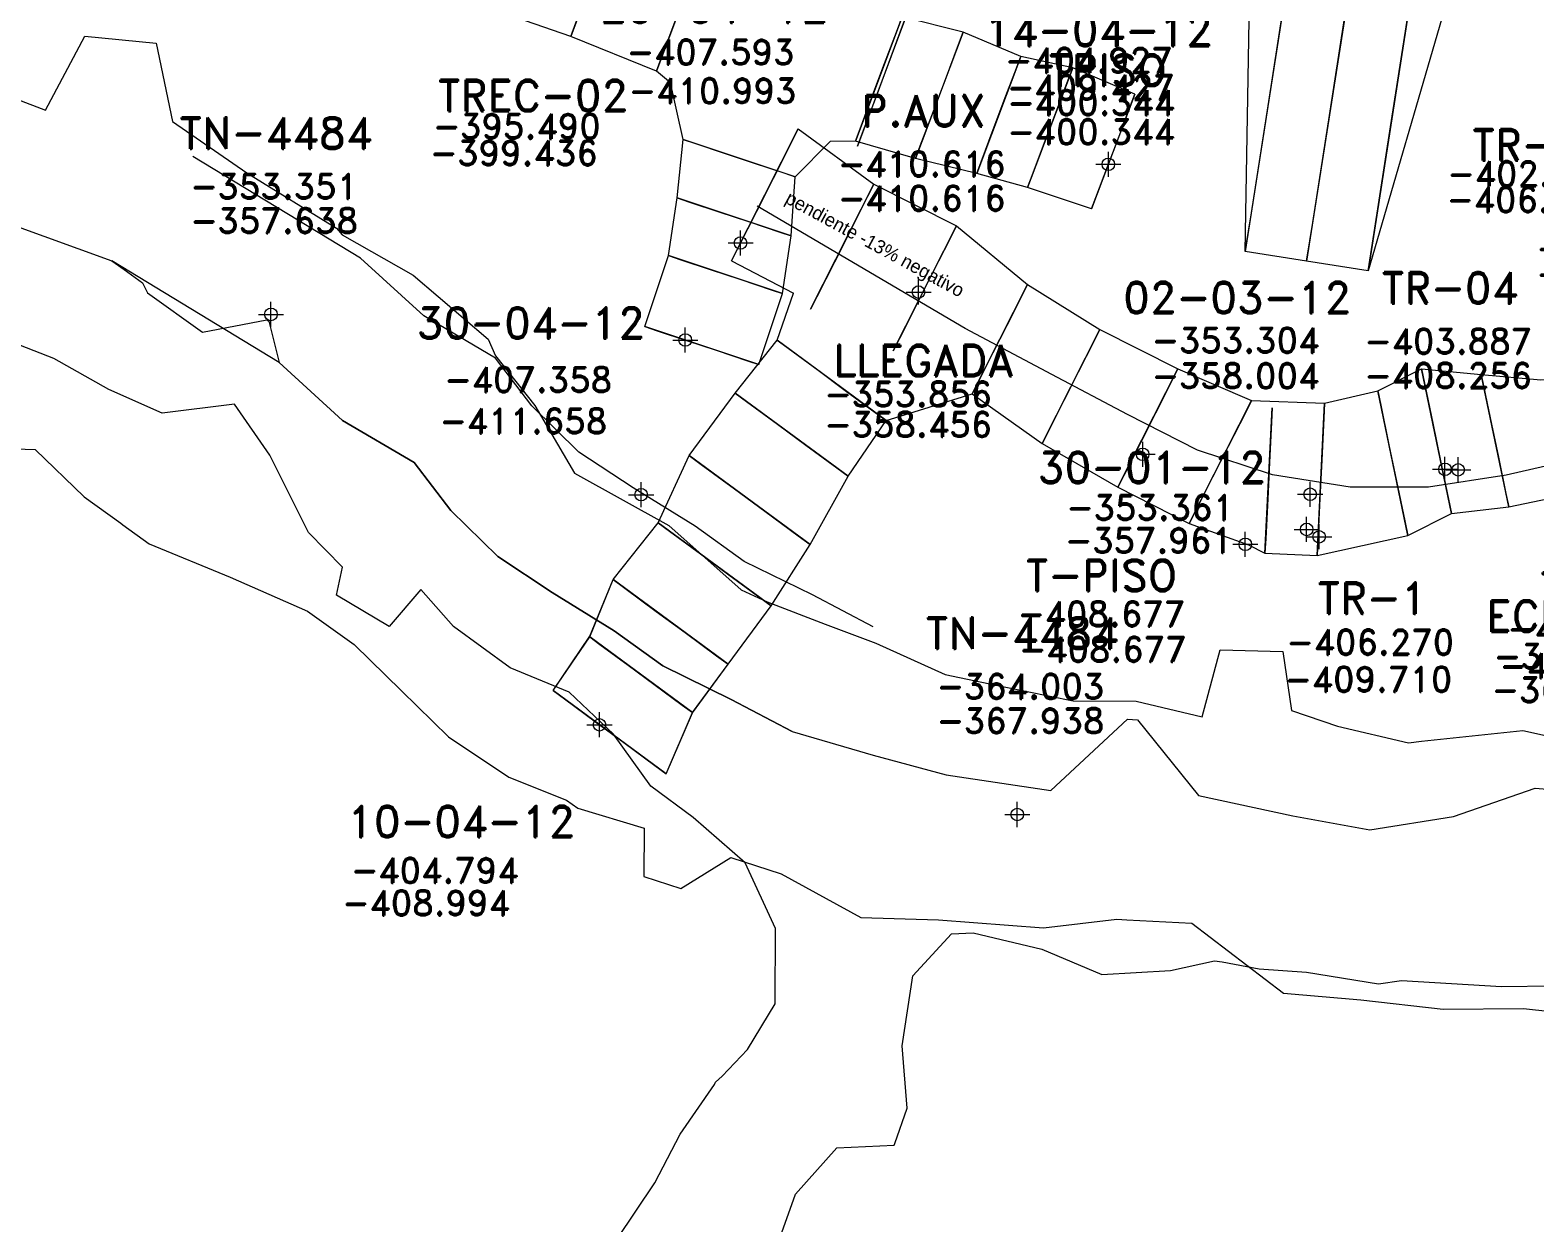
# Model space of a CAD drawing. Extents: x 0 to 99091, y -1812 to 13278.
# Drawn here: x 10179.7 to 10239.8, y 10023.1 to 10070.7 of the extents above; entities that cross this region are included whole.
import ezdxf
from ezdxf.enums import TextEntityAlignment as Align

# ---------------------------------------------------------------- set-up
doc = ezdxf.new("R2010")
doc.units = 0
doc.header["$MEASUREMENT"] = 0
doc.header["$PDMODE"] = 34
doc.header["$PDSIZE"] = 0.5
for name, color, linetype in [('abajo', 7, 'Continuous'), ('ACC-4482-82-FIC', 5, 'Continuous'), ('ACC-4482-82-SCR', 5, 'Continuous'), ('ACC-4482-82-SEC', 5, 'Continuous'), ('arriba', 7, 'Continuous'), ('F-380-8541-NW-FI3', 174, 'Continuous'), ('F-440-8185-W-SCR', 1, 'Continuous'), ('F-460-8340-EW-SCR', 5, 'Continuous'), ('POLIGONAL', 7, 'Continuous'), ('proy82- 480', 7, 'Continuous'), ('R-380-8541-480-F2', 4, 'Continuous'), ('R-380-8541-SE-SCR', 1, 'Continuous'), ('R-380-8541-SE-SEC', 1, 'Continuous'), ('sec', 7, 'Continuous')]:
    doc.layers.add(name, color=color, linetype=linetype)
doc.styles.add('ROMAND', font='ROMAND.SHX')
doc.styles.add('ROMANS', font='ROMANS.SHX', dxfattribs={"width": 2.5})

# ---------------------------------------------------------------- blocks, each defined once
blk = doc.blocks.new('F2')
at = {"lineweight": 0}
blk.add_point((0, 0), dxfattribs=at)
at = {"lineweight": 0, "style": 'ROMAND'}
for tag, height, p in [('NOMBRE', 1.25, (0.201, 6.617)), ('CIELO', 1, (0.136, 4.616)), ('PISO', 1, (0.136, 3.247))]:
    blk.add_attdef(tag, text='', height=height, dxfattribs=at).set_placement(p, align=Align.CENTER)
at = {"lineweight": 0, "style": 'ROMANS', "flags": 1}
for tag, p in [('MINA', (-0.074, -3.255)), ('LOCALIZACION', (-0.074, -4.928)), ('ESTRUCTURA', (-0.074, -6.618)), ('NIVEL', (-0.074, -8.29)), ('OBRA', (-0.074, -10.121)), ('FECHA', (-0.074, -11.793)), ('ATRAS', (-0.074, -13.483)), ('TOPOGRAFO', (2.675, -15.297))]:
    blk.add_attdef(tag, text='', height=1.25, dxfattribs=at).set_placement(p, align=Align.CENTER)

msp = doc.modelspace()

# ---------------------------------------------------------------- linework, layer by layer
at = {"layer": 'abajo', "color": 5, "linetype": 'Continuous', "lineweight": 0}
for points in [[(10210.395, 10066.746, -410.993), (10213.415, 10064.544, -410.807), (10216.707, 10062.878, -410.722), (10219.547, 10060.543, -410.544), (10222.436, 10058.744, -410.182), (10225.549, 10057.167, -409.812), (10228.486, 10055.905, -409.765), (10231.402, 10055.802, -409.019)], [(10207.73, 10061.482, -410.993), (10210.198, 10060.196, -410.985)], [(10217.334, 10056.171, -410.544), (10220.132, 10054.194, -410.182), (10223.155, 10052.439, -409.812), (10226.001, 10050.998, -409.765), (10228.361, 10050.139, -409.472)]]:
    msp.add_polyline3d(points, dxfattribs=at)
at = {"layer": 'abajo', "color": 4, "linetype": 'Continuous', "lineweight": 0, "ltscale": 5}
for points in [[(10200.609, 10044.32, -411.658), (10202.072, 10046.491, -421.407), (10203.007, 10048.753, -411.468), (10204.805, 10051.024, -411.5), (10206.04, 10053.711, -411.332), (10207.876, 10056.202, -411.152), (10209.556, 10058.313, -410.995), (10210.198, 10060.196, -410.985)], [(10205.117, 10040.997, -411.658), (10206.169, 10043.435, -421.407), (10207.596, 10045.371, -411.468), (10209.313, 10047.702, -411.5), (10210.87, 10050.151, -411.332), (10212.384, 10052.88, -411.152), (10213.903, 10055.109, -410.995), (10217.334, 10056.171, -410.544)]]:
    msp.add_polyline3d(points, dxfattribs=at)
at = {"layer": 'abajo', "color": 4, "linetype": 'Continuous', "lineweight": 0}
for points in [[(10199.956, 10017.77, -368.235), (10200.926, 10019.853, -368.281), (10203.155, 10022.406, -368.092), (10204.664, 10024.659, -368.264), (10205.676, 10026.607, -368.304), (10207.047, 10028.593, -368.458), (10207.093, 10028.682, -368.464)], [(10205.546, 10014.865, -368.235), (10206.693, 10016.855, -368.281), (10208.124, 10019.823, -368.092), (10209.544, 10022.122, -368.264), (10210.29, 10024.208, -368.304), (10211.927, 10026.057, -368.458), (10214.228, 10026.164, -366.666)]]:
    msp.add_polyline3d(points, dxfattribs=at)
at = {"layer": 'ACC-4482-82-SCR', "color": 6, "linetype": 'Continuous', "lineweight": 0, "flags": 128}
msp.add_lwpolyline([(10213.386, 10046.86), (10210.961, 10048.138), (10208.233, 10049.482), (10206.283, 10050.882), (10203.811, 10052.412), (10201.641, 10053.847), (10199.763, 10055.689), (10198.304, 10057.599), (10195.449, 10059.281), (10192.921, 10061.589), (10186.236, 10065.652)], dxfattribs=at)
at = {"layer": 'ACC-4482-82-SCR', "color": 6, "linetype": 'Continuous', "lineweight": 0, "elevation": -374.73, "flags": 128}
msp.add_lwpolyline([(10210.147, 10042.687), (10207.722, 10043.965), (10204.994, 10045.309), (10203.045, 10046.709), (10200.573, 10048.238), (10198.403, 10049.674), (10196.525, 10051.516), (10195.065, 10053.426), (10192.21, 10055.107), (10189.682, 10057.416), (10182.997, 10061.479)], dxfattribs=at)
at = {"layer": 'ACC-4482-82-SCR', "color": 6, "linetype": 'Continuous', "lineweight": 0}
for points in [[(10204.734, 10069.052, -352.685), (10201.314, 10070.435, -353.093), (10197.358, 10071.805, -352.842), (10193.997, 10073.06, -353.541), (10191.662, 10074.058, -354.062), (10191.662, 10074.058, -354.062)], [(10204.734, 10069.052, -357.785), (10201.314, 10070.435, -357.793), (10197.358, 10071.805, -357.842), (10193.997, 10073.06, -358.241), (10191.662, 10074.058, -358.262), (10191.662, 10074.058, -358.262)], [(10223.831, 10068.141, -353.304), (10221.347, 10069.186, -353.69), (10219.281, 10069.645, -353.134), (10216.982, 10070.619, -352.906), (10214.543, 10071.219, -352.577), (10212.863, 10071.853, -352.101)], [(10223.831, 10068.141, -358.004), (10221.347, 10069.186, -358.19), (10219.281, 10069.645, -358.034), (10216.982, 10070.619, -357.706), (10214.543, 10071.219, -357.677), (10212.863, 10071.853, -357.701)], [(10204.271, 10058.854, -353.361), (10205.213, 10061.691, -353.107), (10205.556, 10063.992, -353.612), (10205.805, 10066.324, -353.116), (10205.294, 10068.594, -353.547), (10204.734, 10069.052, -352.685)], [(10204.271, 10058.854, -357.961), (10205.213, 10061.691, -357.907), (10205.556, 10063.992, -357.712), (10205.805, 10066.324, -357.716), (10205.294, 10068.594, -357.747), (10204.734, 10069.052, -357.785)], [(10208.826, 10057.341, -357.961), (10209.768, 10060.177, -357.907), (10210.111, 10062.478, -357.712), (10210.265, 10064.842, -357.716), (10211.671, 10066.247, -357.743)], [(10208.826, 10057.341, -353.361), (10209.768, 10060.177, -353.107), (10210.111, 10062.478, -353.612), (10210.265, 10064.842, -353.116), (10211.671, 10066.247, -353.5)], [(10222.101, 10063.557, -353.304), (10219.546, 10064.414, -353.69), (10217.515, 10064.967, -353.134), (10215.076, 10065.567, -352.906), (10212.672, 10066.26, -352.577), (10211.671, 10066.247, -353.5)], [(10222.101, 10063.557, -358.004), (10219.546, 10064.414, -358.19), (10217.515, 10064.967, -358.034), (10215.076, 10065.567, -357.706), (10212.672, 10066.26, -357.677), (10211.671, 10066.247, -357.743)]]:
    msp.add_polyline3d(points, dxfattribs=at)
at = {"layer": 'ACC-4482-82-SEC', "linetype": 'Continuous', "lineweight": 0}
for points in [[(10203.343, 10075.869, -357.793), (10201.314, 10070.435, -357.793), (10201.314, 10070.435, -355.067), (10201.517, 10070.979, -353.685), (10202.075, 10072.473, -353.093), (10202.582, 10073.831, -353.093), (10203.14, 10075.326, -353.685), (10203.343, 10075.869, -355.067), (10203.343, 10075.869, -357.793)], [(10206.622, 10074.111, -357.785), (10204.734, 10069.052, -357.785), (10204.734, 10069.052, -354.827), (10204.923, 10069.558, -353.328), (10205.442, 10070.949, -352.685), (10205.914, 10072.214, -352.685), (10206.433, 10073.605, -353.328), (10206.622, 10074.111, -354.827), (10206.622, 10074.111, -357.785)], [(10214.543, 10071.219, -357.677), (10212.672, 10066.26, -357.677), (10212.672, 10066.26, -354.719), (10212.859, 10066.756, -353.22), (10213.373, 10068.12, -352.577), (10213.841, 10069.36, -352.577), (10214.356, 10070.723, -353.22), (10214.543, 10071.219, -354.719), (10214.543, 10071.219, -357.677)], [(10214.756, 10071.396, -357.57), (10212.763, 10066.055, -357.57), (10212.763, 10066.055, -354.38), (10212.962, 10066.589, -352.763), (10213.511, 10068.058, -352.07), (10214.009, 10069.393, -352.07), (10214.557, 10070.862, -352.763), (10214.756, 10071.396, -354.38), (10214.756, 10071.396, -357.57)], [(10216.982, 10070.619, -357.706), (10215.076, 10065.567, -357.706), (10215.076, 10065.567, -354.922), (10215.266, 10066.072, -353.511), (10215.791, 10067.462, -352.906), (10216.267, 10068.725, -352.906), (10216.792, 10070.114, -353.511), (10216.982, 10070.619, -354.922), (10216.982, 10070.619, -357.706)], [(10219.281, 10069.645, -358.034), (10217.515, 10064.967, -358.034), (10217.515, 10064.967, -355.192), (10217.692, 10065.435, -353.751), (10218.177, 10066.721, -353.134), (10218.618, 10067.891, -353.134), (10219.104, 10069.177, -353.751), (10219.281, 10069.645, -355.192), (10219.281, 10069.645, -358.034)], [(10221.347, 10069.186, -358.19), (10219.546, 10064.414, -358.19), (10219.546, 10064.414, -355.58), (10219.726, 10064.892, -354.257), (10220.221, 10066.204, -353.69), (10220.671, 10067.397, -353.69), (10221.166, 10068.709, -354.257), (10221.347, 10069.186, -355.58), (10221.347, 10069.186, -358.19)], [(10223.831, 10068.141, -358.004), (10222.101, 10063.557, -358.004), (10222.101, 10063.557, -355.278), (10222.274, 10064.015, -353.897), (10222.75, 10065.276, -353.304), (10223.183, 10066.422, -353.304), (10223.658, 10067.683, -353.897), (10223.831, 10068.141, -355.278), (10223.831, 10068.141, -358.004)], [(10210.265, 10064.842, -357.716), (10205.805, 10066.324, -357.716), (10205.805, 10066.324, -355.048), (10206.251, 10066.176, -353.696), (10207.477, 10065.768, -353.116), (10208.592, 10065.398, -353.116), (10209.819, 10064.99, -353.696), (10210.265, 10064.842, -355.048), (10210.265, 10064.842, -357.716)], [(10210.111, 10062.478, -357.712), (10205.556, 10063.992, -357.712), (10205.556, 10063.992, -355.334), (10206.012, 10063.84, -354.128), (10207.265, 10063.424, -353.612), (10208.403, 10063.046, -353.612), (10209.656, 10062.629, -354.128), (10210.111, 10062.478, -355.334), (10210.111, 10062.478, -357.712)], [(10209.768, 10060.177, -357.907), (10205.213, 10061.691, -357.907), (10205.213, 10061.691, -355.123), (10205.669, 10061.539, -353.711), (10206.921, 10061.123, -353.107), (10208.06, 10060.745, -353.107), (10209.313, 10060.329, -353.711), (10209.768, 10060.177, -355.123), (10209.768, 10060.177, -357.907)], [(10208.826, 10057.341, -357.961), (10204.271, 10058.854, -357.961), (10204.271, 10058.854, -355.293), (10204.726, 10058.703, -353.941), (10205.979, 10058.287, -353.361), (10207.118, 10057.908, -353.361), (10208.37, 10057.492, -353.941), (10208.826, 10057.341, -355.293), (10208.826, 10057.341, -357.961)]]:
    msp.add_polyline3d(points, dxfattribs=at)
at = {"layer": 'arriba', "color": 5, "linetype": 'Continuous', "lineweight": 0}
for points in [[(10210.395, 10066.746, -407.593), (10213.415, 10064.544, -406.907), (10216.707, 10062.878, -407.222), (10219.547, 10060.543, -407.244), (10222.436, 10058.744, -406.182), (10225.549, 10057.167, -405.212), (10228.486, 10055.905, -405.665), (10231.402, 10055.802, -404.619)], [(10207.73, 10061.482, -407.593), (10210.198, 10060.196, -406.585)], [(10231.402, 10055.802, -404.619), (10233.521, 10056.295, -403.926), (10235.27, 10057.168, -403.926), (10237.652, 10056.947, -403.084), (10240.034, 10056.725, -402.442), (10242.16, 10056.757, -402.421), (10244.221, 10057.593, -402.189), (10246.477, 10058.469, -401.837), (10248.542, 10058.795, -401.816), (10251.621, 10059.127, -401.99), (10253.488, 10059.922, -402.879), (10254.072, 10060.043, -402.816)], [(10231.402, 10055.802, -409.019), (10233.521, 10056.295, -408.826), (10235.27, 10057.168, -408.426), (10237.652, 10056.947, -408.284), (10240.034, 10056.725, -408.042), (10242.16, 10056.757, -407.721), (10244.221, 10057.593, -407.089), (10246.477, 10058.469, -406.637), (10248.542, 10058.795, -406.316), (10251.621, 10059.127, -406.19), (10253.488, 10059.922, -406.279), (10254.072, 10060.043, -406.216)], [(10217.334, 10056.171, -407.244), (10220.132, 10054.194, -406.182), (10223.155, 10052.439, -405.212), (10226.001, 10050.998, -405.665), (10228.361, 10050.139, -405.472)], [(10231.103, 10049.709, -404.619), (10234.719, 10050.518, -403.926), (10236.467, 10051.391, -403.926), (10238.748, 10051.659, -403.084), (10240.987, 10052.123, -402.442), (10243.154, 10051.959, -402.421), (10245.418, 10051.816, -402.189), (10247.694, 10052.594, -401.837), (10249.658, 10053.409, -401.816), (10252.758, 10053.643, -401.99), (10255.091, 10052.187, -402.879), (10255.675, 10052.308, -402.816)], [(10231.103, 10049.709, -409.019), (10234.719, 10050.518, -408.826), (10236.467, 10051.391, -408.426), (10238.748, 10051.659, -408.284), (10240.987, 10052.123, -408.042), (10243.154, 10051.959, -407.721), (10245.418, 10051.816, -407.089), (10247.694, 10052.594, -406.637), (10249.658, 10053.409, -406.316), (10252.758, 10053.643, -406.19), (10255.091, 10052.187, -406.279), (10255.675, 10052.308, -406.216)]]:
    msp.add_polyline3d(points, dxfattribs=at)
at = {"layer": 'arriba', "color": 4, "linetype": 'Continuous', "lineweight": 0, "ltscale": 5}
for points in [[(10200.609, 10044.32, -407.358), (10202.069, 10046.468, -407.307), (10203.007, 10048.753, -407.368), (10204.805, 10051.024, -406.2), (10206.04, 10053.711, -406.432), (10207.876, 10056.202, -406.252), (10209.556, 10058.313, -406.695), (10210.198, 10060.196, -406.585)], [(10205.117, 10040.997, -407.358), (10206.174, 10043.443, -407.307), (10207.596, 10045.371, -407.368), (10209.313, 10047.702, -406.2), (10210.87, 10050.151, -406.432), (10212.384, 10052.88, -406.252), (10213.903, 10055.109, -406.695), (10217.334, 10056.171, -407.244)]]:
    msp.add_polyline3d(points, dxfattribs=at)
at = {"layer": 'arriba', "color": 2, "linetype": 'Continuous', "lineweight": 0}
for points in [[(10228.361, 10050.139, -405.472), (10229.022, 10049.812, -404.784), (10231.103, 10049.709, -404.619)], [(10228.361, 10050.139, -409.472), (10229.022, 10049.812, -409.084), (10231.103, 10049.709, -409.019)]]:
    msp.add_polyline3d(points, dxfattribs=at)
at = {"layer": 'arriba', "color": 4, "linetype": 'Continuous', "lineweight": 0}
for points in [[(10199.956, 10017.77, -364.035), (10200.926, 10019.853, -364.481), (10203.155, 10022.406, -364.492), (10204.664, 10024.659, -364.264), (10205.676, 10026.607, -364.404), (10207.047, 10028.593, -364.558), (10207.093, 10028.682, -364.564)], [(10205.546, 10014.865, -364.035), (10206.693, 10016.855, -364.481), (10208.124, 10019.823, -364.492), (10209.544, 10022.122, -364.264), (10210.29, 10024.208, -364.404), (10211.927, 10026.057, -364.558), (10214.228, 10026.164, -362.566)]]:
    msp.add_polyline3d(points, dxfattribs=at)
at = {"layer": 'F-440-8185-W-SCR', "color": 1, "linetype": 'Continuous', "lineweight": 0}
for points in [[(10177.246, 10068.677, -362.606), (10180.345, 10067.493, -362.431), (10181.914, 10070.448, -362.534), (10184.773, 10070.174, -362.536), (10185.426, 10067.045, -362.265), (10188.387, 10064.996, -362.292), (10191.959, 10062.786, -362.724), (10192.19, 10062.516, -362.427), (10195.03, 10060.903, -362.651), (10198.023, 10058.355, -362.281), (10198.307, 10057.692, -362.086), (10199.881, 10055.711, -362.604), (10201.462, 10053.009, -362.225), (10205.228, 10050.912, -362.158), (10208.119, 10048.347, -363.635)], [(10177.246, 10068.677, -366.606), (10180.345, 10067.493, -366.631), (10181.914, 10070.448, -366.634), (10184.773, 10070.174, -366.636), (10185.426, 10067.045, -366.765), (10188.387, 10064.996, -366.792), (10191.959, 10062.786, -366.824), (10192.19, 10062.516, -366.827), (10195.03, 10060.903, -366.751), (10198.023, 10058.355, -366.781), (10198.307, 10057.692, -366.686), (10199.881, 10055.711, -366.804), (10201.462, 10053.009, -366.725), (10205.228, 10050.912, -366.758), (10208.119, 10048.347, -368.135)], [(10206.203, 10039.249, -362.291), (10204.515, 10040.502, -362.077), (10203.024, 10042.587, -362.06), (10201.254, 10044.256, -362.244), (10198.9, 10045.234, -362.527), (10196.631, 10046.878, -362.308), (10195.332, 10048.351, -362.695), (10194.066, 10046.875, -362.384), (10191.968, 10048.128, -362.178), (10192.2, 10049.249, -362.373), (10190.846, 10050.639, -362.46), (10189.302, 10053.723, -362.54), (10187.894, 10055.752, -362.424), (10185.008, 10055.4, -362.409), (10182.876, 10056.349, -362.393), (10180.688, 10057.576, -362.476), (10179.359, 10058.107, -362.567), (10177.919, 10058.833, -362.856), (10176.258, 10059.947, -362.642), (10175.094, 10060.367, -362.534), (10175.094, 10060.367, -362.534)], [(10206.203, 10039.249, -366.591), (10204.515, 10040.502, -366.677), (10203.024, 10042.587, -366.56), (10201.254, 10044.256, -366.544), (10198.9, 10045.234, -366.727), (10196.631, 10046.878, -366.808), (10195.332, 10048.351, -366.395), (10194.066, 10046.875, -366.484), (10191.968, 10048.128, -366.478), (10192.2, 10049.249, -366.573), (10190.846, 10050.639, -366.56), (10189.302, 10053.723, -366.54), (10187.894, 10055.752, -366.524), (10185.008, 10055.4, -366.609), (10182.876, 10056.349, -366.793), (10180.688, 10057.576, -366.776), (10179.359, 10058.107, -366.767), (10177.919, 10058.833, -366.756), (10176.258, 10059.947, -366.642), (10175.094, 10060.367, -366.634), (10175.094, 10060.367, -366.634)], [(10208.097, 10048.355, -363.636), (10208.119, 10048.347, -363.635)], [(10208.097, 10048.355, -368.136), (10208.119, 10048.347, -368.135)], [(10208.119, 10048.347, -363.635), (10209.159, 10047.871, -363.782), (10211.465, 10046.976, -363.596), (10213.486, 10046.218, -363.409), (10216.252, 10044.963, -364.026), (10218.608, 10044.466, -364.04), (10221.361, 10043.918, -364.056), (10223.879, 10043.904, -364.271), (10226.52, 10043.27, -364.087), (10227.227, 10045.943, -363.797), (10229.734, 10045.875, -363.799), (10230.08, 10043.528, -364.208), (10231.915, 10042.894, -364.319), (10234.755, 10042.235, -364.136), (10235.263, 10042.305, -363.591)], [(10208.119, 10048.347, -368.135), (10209.159, 10047.871, -368.382), (10211.465, 10046.976, -368.296), (10213.486, 10046.218, -368.409), (10216.252, 10044.963, -368.626), (10218.608, 10044.466, -368.64), (10221.361, 10043.918, -368.656), (10223.879, 10043.904, -368.671), (10226.52, 10043.27, -368.687), (10227.227, 10045.943, -368.697), (10229.734, 10045.875, -368.699), (10230.08, 10043.528, -368.508), (10231.915, 10042.894, -368.419), (10234.755, 10042.235, -368.436), (10235.263, 10042.305, -368.391)], [(10235.263, 10042.305, -363.591), (10239.31, 10042.725, -363.518), (10243.343, 10041.835, -364.246), (10247.415, 10041.343, -364.374), (10250.434, 10040.35, -363.995), (10253.78, 10039.627, -364.518), (10257.482, 10039.472, -365.043), (10259.264, 10039.2, -365.055), (10259.563, 10039.172, -365.057), (10261.075, 10039.227, -364.967), (10262.844, 10039.861, -364.379), (10265.778, 10040.081, -364.298), (10267.141, 10040.337, -364.434)], [(10235.263, 10042.305, -368.391), (10239.31, 10042.725, -368.418), (10243.343, 10041.835, -368.546), (10247.415, 10041.343, -368.574), (10250.434, 10040.35, -368.595), (10253.78, 10039.627, -368.618), (10257.482, 10039.472, -368.543), (10259.264, 10039.2, -368.655), (10259.563, 10039.172, -368.657), (10261.075, 10039.227, -368.667), (10262.844, 10039.861, -368.779), (10265.778, 10040.081, -368.798), (10267.141, 10040.337, -368.834)], [(10207.093, 10028.682, -364.564), (10207.357, 10028.927, -362.574), (10208.364, 10029.991, -362.824), (10209.47, 10031.811, -363.253), (10209.49, 10034.821, -363.233), (10208.28, 10037.448, -363.243), (10206.203, 10039.249, -362.291)], [(10207.093, 10028.682, -366.666), (10207.358, 10028.928, -366.674), (10208.363, 10029.991, -366.924), (10209.47, 10031.811, -367.153), (10209.49, 10034.821, -367.733), (10208.28, 10037.448, -367.943), (10206.203, 10039.249, -366.591)], [(10214.228, 10026.164, -362.566), (10214.251, 10026.233, -362.574), (10214.738, 10027.644, -362.824), (10214.538, 10030.134, -363.253), (10214.973, 10032.93, -363.233), (10216.505, 10034.613, -363.243), (10217.373, 10034.643, -364.04)], [(10214.228, 10026.164, -366.666), (10214.251, 10026.233, -366.674), (10214.738, 10027.644, -366.924), (10214.538, 10030.134, -367.153), (10214.973, 10032.93, -367.733), (10216.505, 10034.613, -367.943), (10217.373, 10034.643, -368.64)], [(10217.373, 10034.643, -364.04), (10220.114, 10033.996, -364.056), (10222.507, 10032.99, -364.271), (10225.248, 10033.149, -364.087), (10227.01, 10033.533, -363.797), (10227.308, 10033.495, -363.799), (10228.783, 10033.209, -364.208), (10230.681, 10033.071, -364.319), (10233.546, 10032.611, -364.136), (10234.466, 10032.738, -363.591)], [(10217.373, 10034.643, -368.64), (10220.114, 10033.996, -368.656), (10222.507, 10032.99, -368.671), (10225.248, 10033.149, -368.687), (10227.01, 10033.533, -368.697), (10227.308, 10033.495, -368.699), (10228.783, 10033.209, -368.508), (10230.681, 10033.071, -368.419), (10233.546, 10032.611, -368.436), (10234.466, 10032.738, -368.391)], [(10234.466, 10032.738, -363.591), (10238.46, 10032.506, -363.518), (10242.579, 10032.564, -364.246), (10246.698, 10032.622, -364.374), (10249.812, 10032.664, -363.995), (10252.893, 10028.695, -364.518), (10256.639, 10029.085, -365.043), (10258.233, 10026.544, -365.055), (10258.532, 10026.519, -365.057), (10260.234, 10028.886, -364.967), (10261.962, 10029.143, -364.379), (10264.993, 10030.597, -364.298), (10266.893, 10032.121, -364.37)], [(10234.466, 10032.738, -368.391), (10238.46, 10032.506, -368.418), (10242.579, 10032.564, -368.546), (10246.698, 10032.622, -368.574), (10249.812, 10032.664, -368.595), (10252.893, 10028.695, -368.618), (10256.639, 10029.085, -368.543), (10258.233, 10026.544, -368.655), (10258.532, 10026.519, -368.657), (10260.234, 10028.886, -368.667), (10261.962, 10029.143, -368.779), (10264.993, 10030.597, -368.798), (10266.893, 10032.121, -368.77)]]:
    msp.add_polyline3d(points, dxfattribs=at)
at = {"layer": 'F-460-8340-EW-SCR', "linetype": 'Continuous', "lineweight": 0}
for points in [[(10174.134, 10065.133, -379.142), (10176.127, 10062.456, -379.147), (10178.932, 10062.961, -379.148), (10182.997, 10061.479, -379.139)], [(10174.134, 10065.133, -374.084), (10176.127, 10062.457, -374.147), (10178.931, 10062.961, -374.148), (10182.997, 10061.479, -374.139)], [(10182.997, 10061.479, -374.139), (10183.485, 10061.129, -374.133), (10184.216, 10060.603, -374.325), (10184.424, 10060.208, -374.421), (10186.617, 10058.633, -374.596), (10189.187, 10059.126, -374.68), (10189.268, 10059.067, -374.679), (10189.682, 10057.416, -374.867), (10192.21, 10055.107, -374.835), (10195.065, 10053.426, -374.405), (10196.525, 10051.516, -374.484), (10198.403, 10049.674, -374.36), (10200.573, 10048.238, -374.236), (10203.045, 10046.709, -374.909), (10204.994, 10045.309, -374.187), (10207.722, 10043.965, -374.737)], [(10182.997, 10061.479, -379.139), (10183.485, 10061.129, -379.133), (10184.216, 10060.603, -379.125), (10184.424, 10060.208, -379.121), (10186.617, 10058.633, -379.096), (10189.187, 10059.126, -379.18), (10189.268, 10059.067, -379.179), (10189.682, 10057.416, -379.167), (10192.21, 10055.107, -379.135), (10195.065, 10053.426, -379.105), (10196.525, 10051.516, -379.084), (10198.403, 10049.674, -379.06), (10200.573, 10048.238, -379.036), (10203.045, 10046.709, -379.109), (10204.994, 10045.309, -379.087), (10207.722, 10043.965, -379.059)], [(10139.959, 10058.121, -379.142), (10144.211, 10057.871, -379.317), (10147.31, 10057.738, -379.141), (10150.341, 10056.708, -379.064), (10151.602, 10054.808, -379.075), (10153.82, 10053.638, -378.993), (10154.119, 10053.616, -378.995), (10154.439, 10055.196, -379.297), (10157.423, 10054.871, -379.02), (10159.509, 10054.614, -379.036), (10162.608, 10054.481, -378.96), (10163.697, 10054.299, -378.977), (10164.824, 10054.615, -378.968), (10167.938, 10054.681, -379.001), (10171.166, 10054.94, -379.125), (10172.686, 10053.822, -379.137), (10173.983, 10053.725, -379.147), (10176.743, 10054.059, -379.148), (10179.932, 10053.954, -379.121)], [(10139.959, 10058.121, -374.142), (10144.211, 10057.871, -374.117), (10147.31, 10057.738, -374.041), (10150.341, 10056.708, -374.264), (10151.602, 10054.808, -374.775), (10153.82, 10053.638, -375.093), (10154.119, 10053.616, -375.095), (10154.439, 10055.196, -375.397), (10157.423, 10054.871, -375.02), (10159.509, 10054.614, -374.936), (10162.608, 10054.481, -375.46), (10163.697, 10054.299, -374.777), (10164.824, 10054.615, -374.768), (10167.938, 10054.681, -374.801), (10171.166, 10054.94, -374.025), (10172.686, 10053.822, -374.037), (10173.983, 10053.725, -374.147), (10176.743, 10054.059, -374.148), (10179.932, 10053.954, -374.421)], [(10179.932, 10053.954, -379.121), (10179.932, 10053.954, -379.121), (10181.891, 10052.054, -379.096), (10183.353, 10051.004, -379.18), (10183.434, 10050.945, -379.179), (10184.49, 10050.187, -379.167), (10187.718, 10048.853, -379.135), (10190.806, 10047.497, -379.105), (10192.674, 10046.155, -379.084), (10194.553, 10044.313, -379.06), (10196.431, 10042.472, -379.036), (10198.844, 10040.861, -379.109), (10201.144, 10039.948, -379.087), (10201.591, 10039.625, -379)], [(10179.932, 10053.954, -374.421), (10179.932, 10053.954, -374.421), (10181.891, 10052.054, -374.596), (10183.353, 10051.004, -374.68), (10183.434, 10050.945, -374.679), (10184.49, 10050.187, -374.867), (10187.718, 10048.853, -374.835), (10190.806, 10047.497, -374.405), (10192.674, 10046.155, -374.484), (10194.553, 10044.313, -374.36), (10196.431, 10042.472, -374.236), (10198.844, 10040.861, -374.909), (10201.144, 10039.948, -374.187), (10201.591, 10039.625, -374.1)], [(10207.722, 10043.965, -374.737), (10207.722, 10043.965, -374.737), (10210.147, 10042.687, -374.73), (10213.385, 10041.739, -374.441)], [(10207.722, 10043.965, -379.059), (10207.722, 10043.965, -379.059), (10210.147, 10042.687, -378.73), (10213.385, 10041.739, -379.141)], [(10213.385, 10041.739, -374.441), (10216.301, 10040.958, -374.302), (10220.474, 10040.337, -374.202), (10223.528, 10043.18, -374.501), (10223.928, 10043.159, -374.501), (10226.371, 10040.126, -374.501), (10230.134, 10039.326, -374.8), (10233.209, 10038.763, -374.6), (10236.541, 10039.288, -375), (10239.805, 10040.418, -375.199), (10243.195, 10040.139, -375.799), (10246.501, 10040.164, -375.598), (10249.802, 10040.09, -375.598), (10251.894, 10039.88, -375.798)], [(10213.385, 10041.739, -379.141), (10216.301, 10040.958, -379.202), (10220.474, 10040.337, -379.302), (10223.528, 10043.18, -379.401), (10223.928, 10043.159, -379.501), (10226.371, 10040.126, -379.401), (10230.134, 10039.326, -379.5), (10233.209, 10038.763, -379.5), (10236.541, 10039.288, -379.4), (10239.805, 10040.418, -379.499), (10243.195, 10040.139, -379.499), (10246.501, 10040.164, -379.598), (10249.802, 10040.09, -379.598), (10251.894, 10039.88, -379.598)], [(10201.591, 10039.625, -374.1), (10201.591, 10039.625, -374.1), (10204.238, 10038.823, -374.21), (10204.231, 10036.891, -374.512)], [(10201.591, 10039.625, -379), (10201.591, 10039.625, -379), (10204.238, 10038.823, -379.11), (10204.232, 10036.891, -379.028)], [(10204.231, 10036.891, -374.512), (10205.707, 10036.423, -374.617), (10205.707, 10036.423, -374.617), (10207.702, 10037.65, -374.423), (10209.716, 10037.003, -374.73), (10212.893, 10035.258, -374.441)], [(10204.232, 10036.891, -379.028), (10205.707, 10036.423, -379.017), (10205.707, 10036.423, -379.017), (10207.702, 10037.65, -379.223), (10209.716, 10037.003, -378.73), (10212.893, 10035.258, -379.141)], [(10212.893, 10035.258, -374.441), (10215.995, 10035.166, -374.302), (10220.184, 10034.844, -374.202), (10223.106, 10035.191, -374.501), (10223.506, 10035.17, -374.501), (10226.102, 10035.033, -374.501), (10229.76, 10032.236, -374.8), (10232.85, 10031.973, -374.6), (10236.135, 10031.599, -375), (10239.341, 10031.63, -375.199), (10242.726, 10031.251, -375.799), (10245.974, 10030.178, -375.598), (10249.196, 10028.606, -375.598), (10251.309, 10028.795, -375.798)], [(10212.893, 10035.258, -379.141), (10215.995, 10035.166, -379.202), (10220.184, 10034.844, -379.302), (10223.106, 10035.191, -379.401), (10223.506, 10035.17, -379.501), (10226.102, 10035.033, -379.401), (10229.76, 10032.236, -379.5), (10232.85, 10031.973, -379.5), (10236.135, 10031.599, -379.4), (10239.341, 10031.63, -379.499), (10242.726, 10031.251, -379.499), (10245.974, 10030.178, -379.598), (10249.196, 10028.606, -379.598), (10251.309, 10028.795, -379.598)]]:
    msp.add_polyline3d(points, dxfattribs=at)
at = {"layer": 'proy82- 480', "color": 1, "linetype": 'Continuous', "lineweight": 0, "elevation": -402.502, "flags": 128}
msp.add_lwpolyline([(10254.969, 10056.931), (10249.07, 10055.3), (10238.65, 10052.92), (10235.55, 10052.44), (10232.42, 10052.44), (10229.32, 10052.94), (10226.33, 10053.92), (10223.54, 10055.35), (10220.51, 10056.94), (10217.06, 10058.78), (10208.755, 10063.662)], dxfattribs=at)
at = {"layer": 'R-380-8541-SE-SCR', "color": 1, "linetype": 'Continuous', "lineweight": 0}
for points in [[(10237.941, 10071.21, -397.873), (10236.156, 10071.44, -398.303), (10233.134, 10061.083, -398.021), (10230.684, 10061.465, -397.597), (10228.235, 10061.848, -397.172), (10228.417, 10072.649, -397.177), (10226.071, 10072.408, -396.879), (10224.761, 10073.017, -396.597), (10224.467, 10073.063, -396.558), (10222.492, 10073.271, -396.498), (10220.491, 10073.996, -395.973)], [(10237.941, 10071.21, -402.873), (10236.156, 10071.44, -402.703), (10233.134, 10061.083, -402.421), (10230.684, 10061.465, -402.197), (10228.235, 10061.848, -401.872), (10228.417, 10072.649, -401.677), (10226.071, 10072.408, -401.479), (10224.761, 10073.017, -401.297), (10224.467, 10073.063, -401.258), (10222.492, 10073.271, -401.098), (10220.491, 10073.996, -400.473)]]:
    msp.add_polyline3d(points, dxfattribs=at)
at = {"layer": 'R-380-8541-SE-SEC', "color": 1, "linetype": 'Continuous', "lineweight": 0}
for points in [[(10230.658, 10077.36, -401.872), (10228.235, 10061.848, -401.872), (10228.235, 10061.848, -399.146), (10228.477, 10063.399, -397.764), (10229.144, 10067.665, -397.172), (10229.749, 10071.543, -397.172), (10230.415, 10075.809, -397.764), (10230.658, 10077.36, -399.146), (10230.658, 10077.36, -401.872)], [(10233.107, 10076.977, -402.197), (10230.684, 10061.465, -402.197), (10230.684, 10061.465, -399.529), (10230.927, 10063.016, -398.176), (10231.593, 10067.282, -397.597), (10232.198, 10071.16, -397.597), (10232.864, 10075.426, -398.176), (10233.107, 10076.977, -399.529), (10233.107, 10076.977, -402.197)], [(10235.525, 10076.397, -402.421), (10233.134, 10061.083, -402.421), (10233.134, 10061.083, -399.869), (10233.373, 10062.614, -398.576), (10234.03, 10066.826, -398.021), (10234.628, 10070.654, -398.021), (10235.286, 10074.866, -398.576), (10235.525, 10076.397, -399.869), (10235.525, 10076.397, -402.421)], [(10207.73, 10061.482, -410.993), (10210.395, 10066.746, -410.993), (10210.395, 10066.746, -409.021), (10210.129, 10066.22, -408.021), (10209.396, 10064.772, -407.593), (10208.73, 10063.456, -407.593), (10207.997, 10062.009, -408.021), (10207.73, 10061.482, -409.021), (10207.73, 10061.482, -410.993)], [(10210.886, 10059.548, -410.807), (10213.415, 10064.544, -410.807), (10213.415, 10064.544, -408.545), (10213.162, 10064.045, -407.398), (10212.467, 10062.671, -406.907), (10211.834, 10061.422, -406.907), (10211.139, 10060.048, -407.398), (10210.886, 10059.548, -408.545), (10210.886, 10059.548, -410.807)], [(10214.177, 10057.882, -410.722), (10216.707, 10062.878, -410.722), (10216.707, 10062.878, -408.692), (10216.454, 10062.378, -407.663), (10215.758, 10061.004, -407.222), (10215.125, 10059.755, -407.222), (10214.43, 10058.381, -407.663), (10214.177, 10057.882, -408.692), (10214.177, 10057.882, -410.722)], [(10217.334, 10056.171, -410.544), (10219.547, 10060.543, -410.544), (10219.547, 10060.543, -408.63), (10219.326, 10060.106, -407.66), (10218.717, 10058.903, -407.244), (10218.164, 10057.811, -407.244), (10217.555, 10056.608, -407.66), (10217.334, 10056.171, -408.63), (10217.334, 10056.171, -410.544)], [(10220.132, 10054.194, -410.182), (10222.436, 10058.744, -410.182), (10222.436, 10058.744, -407.862), (10222.206, 10058.289, -406.686), (10221.572, 10057.038, -406.182), (10220.996, 10055.9, -406.182), (10220.363, 10054.649, -406.686), (10220.132, 10054.194, -407.862), (10220.132, 10054.194, -410.182)], [(10223.155, 10052.439, -409.812), (10225.549, 10057.167, -409.812), (10225.549, 10057.167, -407.144), (10225.31, 10056.695, -405.791), (10224.651, 10055.394, -405.212), (10224.053, 10054.212, -405.212), (10223.394, 10052.912, -405.791), (10223.155, 10052.439, -407.144), (10223.155, 10052.439, -409.812)], [(10236.467, 10051.391, -408.426), (10235.27, 10057.168, -408.426), (10235.27, 10057.168, -405.816), (10235.39, 10056.59, -404.493), (10235.719, 10055.001, -403.926), (10236.018, 10053.557, -403.926), (10236.348, 10051.968, -404.493), (10236.467, 10051.391, -405.816), (10236.467, 10051.391, -408.426)], [(10238.748, 10051.659, -408.284), (10237.652, 10056.947, -408.284), (10237.652, 10056.947, -405.268), (10237.761, 10056.418, -403.739), (10238.063, 10054.964, -403.084), (10238.337, 10053.642, -403.084), (10238.638, 10052.188, -403.739), (10238.748, 10051.659, -405.268), (10238.748, 10051.659, -408.284)], [(10234.719, 10050.518, -408.826), (10233.521, 10056.295, -408.826), (10233.521, 10056.295, -405.984), (10233.641, 10055.717, -404.543), (10233.97, 10054.128, -403.926), (10234.27, 10052.684, -403.926), (10234.599, 10051.095, -404.543), (10234.719, 10050.518, -405.984), (10234.719, 10050.518, -408.826)], [(10226.001, 10050.998, -409.765), (10228.486, 10055.905, -409.765), (10228.486, 10055.905, -407.387), (10228.238, 10055.414, -406.181), (10227.554, 10054.065, -405.665), (10226.933, 10052.838, -405.665), (10226.25, 10051.488, -406.181), (10226.001, 10050.998, -407.387), (10226.001, 10050.998, -409.765)], [(10229.022, 10049.812, -409.084), (10229.307, 10055.605, -409.084), (10229.307, 10055.605, -406.59), (10229.278, 10055.025, -405.325), (10229.2, 10053.432, -404.784), (10229.129, 10051.984, -404.784), (10229.051, 10050.391, -405.325), (10229.022, 10049.812, -406.59), (10229.022, 10049.812, -409.084)], [(10231.103, 10049.709, -409.019), (10231.402, 10055.802, -409.019), (10231.402, 10055.802, -406.467), (10231.372, 10055.193, -405.173), (10231.29, 10053.517, -404.619), (10231.215, 10051.994, -404.619), (10231.133, 10050.319, -405.173), (10231.103, 10049.709, -406.467), (10231.103, 10049.709, -409.019)]]:
    msp.add_polyline3d(points, dxfattribs=at)
at = {"layer": 'sec', "color": 4, "linetype": 'Continuous', "lineweight": 0, "ltscale": 5}
for points in [[(10213.903, 10055.109, -410.995), (10209.556, 10058.313, -410.995), (10209.556, 10058.313, -408.501), (10209.99, 10057.992, -407.237), (10211.186, 10057.111, -406.695), (10212.272, 10056.31, -406.695), (10213.468, 10055.429, -407.237), (10213.903, 10055.109, -408.501), (10213.903, 10055.109, -410.995)], [(10212.384, 10052.88, -411.152), (10207.876, 10056.202, -411.152), (10207.876, 10056.202, -408.31), (10208.327, 10055.87, -406.869), (10209.566, 10054.956, -406.252), (10210.693, 10054.126, -406.252), (10211.933, 10053.212, -406.869), (10212.384, 10052.88, -408.31), (10212.384, 10052.88, -411.152)], [(10210.87, 10050.151, -411.332), (10206.04, 10053.711, -411.332), (10206.04, 10053.711, -408.49), (10206.523, 10053.355, -407.049), (10207.851, 10052.376, -406.432), (10209.059, 10051.486, -406.432), (10210.387, 10050.507, -407.049), (10210.87, 10050.151, -408.49), (10210.87, 10050.151, -411.332)], [(10209.313, 10047.702, -411.5), (10204.805, 10051.024, -411.5), (10204.805, 10051.024, -408.426), (10205.256, 10050.692, -406.868), (10206.496, 10049.778, -406.2), (10207.623, 10048.948, -406.2), (10208.862, 10048.034, -406.868), (10209.313, 10047.702, -408.426), (10209.313, 10047.702, -411.5)], [(10207.596, 10045.371, -411.468), (10203.007, 10048.753, -411.468), (10203.007, 10048.753, -409.09), (10203.466, 10048.415, -407.885), (10204.728, 10047.485, -407.368), (10205.875, 10046.64, -407.368), (10207.137, 10045.71, -407.885), (10207.596, 10045.371, -409.09), (10207.596, 10045.371, -411.468)], [(10206.174, 10043.443, -421.407), (10202.069, 10046.468, -421.407), (10202.069, 10046.468, -413.229), (10202.479, 10046.166, -409.084), (10203.608, 10045.334, -407.307), (10204.635, 10044.577, -407.307), (10205.764, 10043.745, -409.084), (10206.174, 10043.443, -413.229), (10206.174, 10043.443, -421.407)], [(10205.117, 10040.997, -411.658), (10200.609, 10044.32, -411.658), (10200.609, 10044.32, -409.164), (10201.06, 10043.987, -407.9), (10202.3, 10043.074, -407.358), (10203.427, 10042.243, -407.358), (10204.666, 10041.329, -407.9), (10205.117, 10040.997, -409.164), (10205.117, 10040.997, -411.658)]]:
    msp.add_polyline3d(points, dxfattribs=at)

# ---------------------------------------------------------------- block references
at = {"color": 2, "linetype": 'Continuous', "lineweight": 0}
ref = msp.add_blockref('F2', (10208.091, 10062.196, -407.593), dxfattribs=at)
ref.add_attrib('NOMBRE', '20-04-12', dxfattribs={"lineweight": 0, "height": 1.25, "style": 'ROMAND'}).set_placement((10207.021, 10070.985, -407.593), align=Align.CENTER)
ref.add_attrib('CIELO', '-407.593', dxfattribs={"lineweight": 0, "height": 1, "style": 'ROMAND'}).set_placement((10206.902, 10069.32, -407.593), align=Align.CENTER)
ref.add_attrib('PISO', '-410.993', dxfattribs={"lineweight": 0, "height": 1, "style": 'ROMAND'}).set_placement((10206.982, 10067.773, -407.593), align=Align.CENTER)
ref = msp.add_blockref('F2', (10224.14, 10053.756, -404.927), dxfattribs=at)
ref.add_attrib('NOMBRE', '14-04-12', dxfattribs={"lineweight": 0, "height": 1.25, "style": 'ROMAND'}).set_placement((10222.384, 10070.059, -404.927), align=Align.CENTER)
ref.add_attrib('CIELO', '-404.927', dxfattribs={"lineweight": 0, "height": 1, "style": 'ROMAND'}).set_placement((10221.999, 10068.983, -404.927), align=Align.CENTER)
ref.add_attrib('PISO', '-409.427', dxfattribs={"lineweight": 0, "height": 1, "style": 'ROMAND'}).set_placement((10222.076, 10067.907, -404.927), align=Align.CENTER)
at = {"color": 4, "linetype": 'Continuous', "lineweight": 0, "ltscale": 5}
msp.add_blockref('F2', (10215.195, 10060.233, -410.616), dxfattribs=at).add_auto_attribs({'NOMBRE': 'P.AUX', 'CIELO': '-410.616', 'PISO': '-410.616'})
at = {"color": 2, "linetype": 'Continuous', "lineweight": 0}
ref = msp.add_blockref('F2', (10236.734, 10053.138, -403.78), dxfattribs=at)
ref.add_attrib('NOMBRE', 'TR-03', dxfattribs={"lineweight": 0, "height": 1.25, "style": 'ROMAND'}).set_placement((10243.279, 10062.733, -403.78), align=Align.CENTER)
ref.add_attrib('CIELO', '-403.780', dxfattribs={"lineweight": 0, "height": 1, "style": 'ROMAND'}).set_placement((10243.196, 10061.488, -403.78), align=Align.CENTER)
ref.add_attrib('PISO', '-408.152', dxfattribs={"lineweight": 0, "height": 1, "style": 'ROMAND'}).set_placement((10243.196, 10060.465, -403.78), align=Align.CENTER)
msp.add_blockref('F2', (10236.205, 10053.156, -403.887), dxfattribs=at).add_auto_attribs({'NOMBRE': 'TR-04', 'CIELO': '-403.887', 'PISO': '-408.256'})
at = {"color": 4, "linetype": 'Continuous', "lineweight": 0, "ltscale": 5}
ref = msp.add_blockref('F2', (10202.461, 10042.955, -407.358), dxfattribs=at)
ref.add_attrib('NOMBRE', '30-04-12', dxfattribs={"lineweight": 0, "height": 1.25, "style": 'ROMAND'}).set_placement((10199.721, 10058.374, -407.358), align=Align.CENTER)
ref.add_attrib('CIELO', '-407.358', dxfattribs={"lineweight": 0, "height": 1, "style": 'ROMAND'}).set_placement((10199.623, 10056.237, -407.358), align=Align.CENTER)
ref.add_attrib('PISO', '-411.658', dxfattribs={"lineweight": 0, "height": 1, "style": 'ROMAND'}).set_placement((10199.429, 10054.586, -407.358), align=Align.CENTER)
at = {"color": 2, "linetype": 'Continuous', "lineweight": 0}
ref = msp.add_blockref('F2', (10231.183, 10050.463, -406.27), dxfattribs=at)
ref.add_attrib('NOMBRE', 'TR-1', dxfattribs={"lineweight": 0, "height": 1.25, "style": 'ROMAND'}).set_placement((10233.309, 10047.391, -406.27), align=Align.CENTER)
ref.add_attrib('CIELO', '-406.270', dxfattribs={"lineweight": 0, "height": 1, "style": 'ROMAND'}).set_placement((10233.231, 10045.755, -406.27), align=Align.CENTER)
ref.add_attrib('PISO', '-409.710', dxfattribs={"lineweight": 0, "height": 1, "style": 'ROMAND'}).set_placement((10233.154, 10044.275, -406.27), align=Align.CENTER)
ref = msp.add_blockref('F2', (10230.685, 10050.756, -405.672), dxfattribs=at)
ref.add_attrib('NOMBRE', 'TR-2', dxfattribs={"lineweight": 0, "height": 1.25, "style": 'ROMAND'}).set_placement((10242.202, 10047.78, -405.672), align=Align.CENTER)
ref.add_attrib('CIELO', '-405.672', dxfattribs={"lineweight": 0, "height": 1, "style": 'ROMAND'}).set_placement((10242.046, 10046.3, -405.672), align=Align.CENTER)
ref.add_attrib('PISO', '-409.472', dxfattribs={"lineweight": 0, "height": 1, "style": 'ROMAND'}).set_placement((10241.734, 10044.82, -405.672), align=Align.CENTER)
ref = msp.add_blockref('F2', (10228.235, 10050.161, -408.677), dxfattribs=at)
ref.add_attrib('NOMBRE', 'T-PISO', dxfattribs={"lineweight": 0, "height": 1.25, "style": 'ROMAND'}).set_placement((10222.497, 10048.296, -408.677), align=Align.CENTER)
ref.add_attrib('CIELO', '-408.677', dxfattribs={"lineweight": 0, "height": 1, "style": 'ROMAND'}).set_placement((10222.497, 10046.882, -408.677), align=Align.CENTER)
ref.add_attrib('PISO', '-408.677', dxfattribs={"lineweight": 0, "height": 1, "style": 'ROMAND'}).set_placement((10222.554, 10045.468, -408.677), align=Align.CENTER)
at = {"layer": 'ACC-4482-82-FIC', "color": 4, "linetype": 'Continuous', "lineweight": 0}
msp.add_blockref('F2', (10189.347, 10059.342, -353.351), dxfattribs=at).add_auto_attribs({'NOMBRE': 'TN-4484', 'CIELO': '-353.351', 'PISO': '-357.638'})
ref = msp.add_blockref('F2', (10222.772, 10065.335, -353.304), dxfattribs=at)
ref.add_attrib('NOMBRE', '02-03-12', dxfattribs={"layer": '0', "lineweight": 0, "height": 1.25, "style": 'ROMAND'}).set_placement((10227.908, 10059.391, -353.304), align=Align.CENTER)
ref.add_attrib('CIELO', '-353.304', dxfattribs={"layer": '0', "lineweight": 0, "height": 1, "style": 'ROMAND'}).set_placement((10227.853, 10057.81, -353.304), align=Align.CENTER)
ref.add_attrib('PISO', '-358.004', dxfattribs={"layer": '0', "lineweight": 0, "height": 1, "style": 'ROMAND'}).set_placement((10227.853, 10056.392, -353.304), align=Align.CENTER)
ref = msp.add_blockref('F2', (10205.884, 10058.318, -353.361), dxfattribs=at)
ref.add_attrib('NOMBRE', '30-01-12', dxfattribs={"layer": '0', "lineweight": 0, "height": 1.25, "style": 'ROMAND'}).set_placement((10224.503, 10052.61, -353.361), align=Align.CENTER)
ref.add_attrib('CIELO', '-353.361', dxfattribs={"layer": '0', "lineweight": 0, "height": 1, "style": 'ROMAND'}).set_placement((10224.449, 10051.132, -353.361), align=Align.CENTER)
ref.add_attrib('PISO', '-357.961', dxfattribs={"layer": '0', "lineweight": 0, "height": 1, "style": 'ROMAND'}).set_placement((10224.394, 10049.817, -353.361), align=Align.CENTER)
ref = msp.add_blockref('F2', (10204.124, 10052.142, -353.856), dxfattribs=at)
ref.add_attrib('NOMBRE', 'LLEGADA', dxfattribs={"layer": '0', "lineweight": 0, "height": 1.25, "style": 'ROMAND'}).set_placement((10215.4, 10056.875, -353.856), align=Align.CENTER)
ref.add_attrib('CIELO', '-353.856', dxfattribs={"layer": '0', "lineweight": 0, "height": 1, "style": 'ROMAND'}).set_placement((10214.792, 10055.661, -353.856), align=Align.CENTER)
ref.add_attrib('PISO', '-358.456', dxfattribs={"layer": '0', "lineweight": 0, "height": 1, "style": 'ROMAND'}).set_placement((10214.792, 10054.447, -353.856), align=Align.CENTER)
at = {"layer": 'F-380-8541-NW-FI3', "color": 4, "linetype": 'Continuous', "lineweight": 0}
ref = msp.add_blockref('F2', (10258.77, 10057.953, -402.064), dxfattribs=at)
ref.add_attrib('NOMBRE', 'TR-02', dxfattribs={"layer": '0', "lineweight": 0, "height": 1.25, "style": 'ROMAND'}).set_placement((10240.024, 10065.486, -402.064), align=Align.CENTER)
ref.add_attrib('CIELO', '-402.064', dxfattribs={"layer": '0', "lineweight": 0, "height": 1, "style": 'ROMAND'}).set_placement((10239.656, 10064.457, -402.064), align=Align.CENTER)
ref.add_attrib('PISO', '-406.019', dxfattribs={"layer": '0', "lineweight": 0, "height": 1, "style": 'ROMAND'}).set_placement((10239.619, 10063.429, -402.064), align=Align.CENTER)
ref = msp.add_blockref('F2', (10230.824, 10052.161, -404.794), dxfattribs=at)
ref.add_attrib('NOMBRE', '10-04-12', dxfattribs={"layer": '0', "lineweight": 0, "height": 1.25, "style": 'ROMAND'}).set_placement((10196.938, 10038.468, -404.794), align=Align.CENTER)
ref.add_attrib('CIELO', '-404.794', dxfattribs={"layer": '0', "lineweight": 0, "height": 1, "style": 'ROMAND'}).set_placement((10195.893, 10036.643, -404.794), align=Align.CENTER)
ref.add_attrib('PISO', '-408.994', dxfattribs={"layer": '0', "lineweight": 0, "height": 1, "style": 'ROMAND'}).set_placement((10195.545, 10035.34, -404.794), align=Align.CENTER)
at = {"layer": 'POLIGONAL', "color": 4, "linetype": 'Continuous', "lineweight": 0}
ref = msp.add_blockref('F2', (10242.086, 10037.003, -364.203), dxfattribs=at)
ref.add_attrib('NOMBRE', 'ECR-1813', dxfattribs={"layer": '0', "lineweight": 0, "height": 1.25, "style": 'ROMAND'}).set_placement((10242.273, 10046.672, -364.203), align=Align.CENTER)
ref.add_attrib('CIELO', '-364.203', dxfattribs={"layer": '0', "lineweight": 0, "height": 1, "style": 'ROMAND'}).set_placement((10241.497, 10045.191, -364.203), align=Align.CENTER)
ref.add_attrib('PISO', '-368.428', dxfattribs={"layer": '0', "lineweight": 0, "height": 1, "style": 'ROMAND'}).set_placement((10241.426, 10043.851, -364.203), align=Align.CENTER)
msp.add_blockref('F2', (10219.134, 10039.372, -364.003), dxfattribs=at).add_auto_attribs({'NOMBRE': 'TN-4484', 'CIELO': '-364.003', 'PISO': '-367.938'})
at = {"layer": 'R-380-8541-480-F2', "color": 2, "linetype": 'Continuous', "lineweight": 0}
ref = msp.add_blockref('F2', (10213.355, 10077.734, -395.49), dxfattribs=at)
ref.add_attrib('NOMBRE', 'TREC-02', dxfattribs={"layer": '0', "lineweight": 0, "height": 1.25, "style": 'ROMAND'}).set_placement((10199.81, 10067.456, -395.49), align=Align.CENTER)
ref.add_attrib('CIELO', '-395.490', dxfattribs={"layer": '0', "lineweight": 0, "height": 1, "style": 'ROMAND'}).set_placement((10199.168, 10066.357, -395.49), align=Align.CENTER)
ref.add_attrib('PISO', '-399.436', dxfattribs={"layer": '0', "lineweight": 0, "height": 1, "style": 'ROMAND'}).set_placement((10199.051, 10065.292, -395.49), align=Align.CENTER)
ref = msp.add_blockref('F2', (10226.641, 10072.885, -400.344), dxfattribs=at)
ref.add_attrib('NOMBRE', 'TPISO', dxfattribs={"layer": '0', "lineweight": 0, "height": 1.25, "style": 'ROMAND'}).set_placement((10222.742, 10068.465, -400.344), align=Align.CENTER)
ref.add_attrib('CIELO', '-400.344', dxfattribs={"layer": '0', "lineweight": 0, "height": 1, "style": 'ROMAND'}).set_placement((10222.087, 10067.301, -400.344), align=Align.CENTER)
ref.add_attrib('PISO', '-400.344', dxfattribs={"layer": '0', "lineweight": 0, "height": 1, "style": 'ROMAND'}).set_placement((10222.087, 10066.136, -400.344), align=Align.CENTER)

# ---------------------------------------------------------------- texts
at = {"color": 5, "linetype": 'Continuous', "lineweight": 0, "insert": (10210.085, 10064.293), "char_height": 0.5389, "width": 11.80449, "attachment_point": 1, "rotation": 331.44189}
msp.add_mtext('pendiente -13% negativo', dxfattribs=at)

doc.saveas('drawing.dxf')
